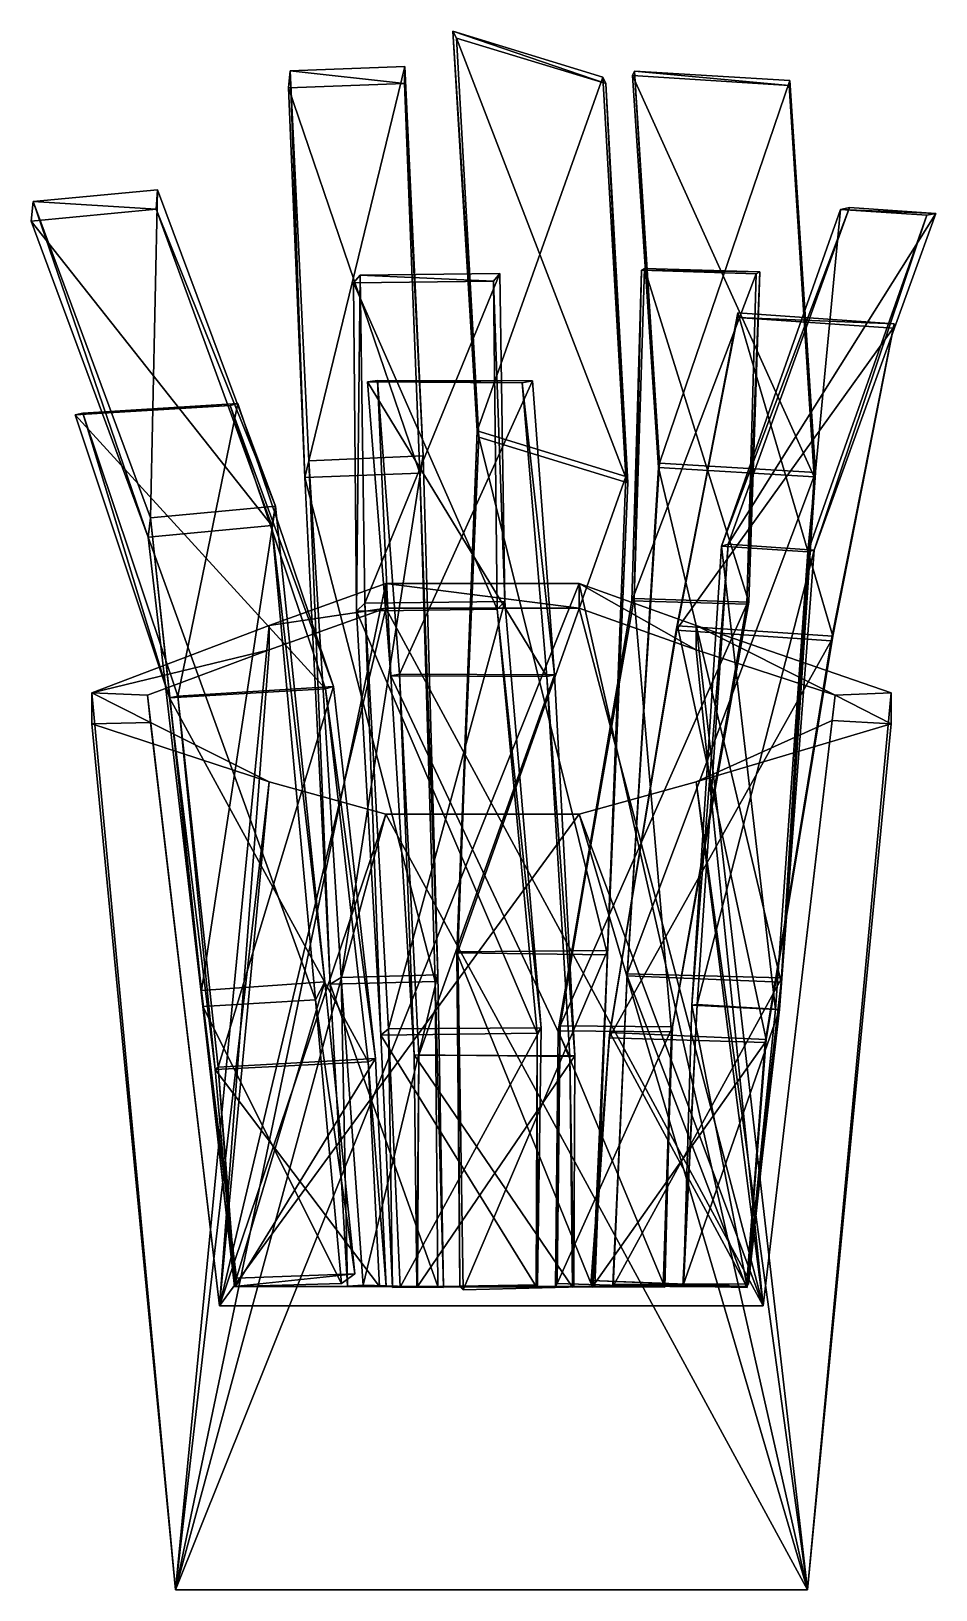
# Model space of a CAD drawing. Extents: x -60 to 55, y 0 to 198.
import ezdxf

# ---------------------------------------------------------------- set-up
doc = ezdxf.new("R2010")
doc.units = 0
doc.layers.add('bag', color=250, linetype='CONTINUOUS')
doc.layers.add('fries_2', color=250, linetype='CONTINUOUS')

msp = doc.modelspace()

# ---------------------------------------------------------------- meshes
at = {"layer": 'bag'}
mesh = msp.add_polyface(dxfattribs=at)
corners = [(-41.769624, 0, 23.717421), (-52.395158, 109.932142, 35.635148), (38.509146, 0, 23.717421), (49.134679, 109.932142, 35.635148), (38.509146, 0, -26.147443), (49.134679, 113.835413, -36.050115), (-41.769624, 0, -26.147443), (-52.395158, 113.835413, -36.050115), (-44.945256, 110.100996, 27.723574), (41.622038, 110.357015, 27.723574), (42.030679, 113.561658, -29.727424), (-45.291158, 113.561658, -29.727424), (-36.152553, 36.046613, 21.532765), (32.892074, 36.046613, 21.532765), (32.892074, 36.046613, -23.962787), (-36.152553, 36.046613, -23.962787), (24.363662, 102.545887, 27.072828), (9.529611, 98.439214, 34.382644), (-29.873338, 119.292241, -30.153596), (9.529611, 127.715923, -37.257596), (9.529611, 98.439214, 26.748671), (9.529611, 124.593021, -30.558964), (-29.873338, 122.415144, -36.796475), (24.363662, 122.415144, -36.796475), (-29.873338, 102.545887, 34.834405), (-15.039287, 98.439214, 34.382644), (-29.873338, 102.545887, 27.072828), (-15.039287, 127.715923, -37.257596), (-15.039287, 98.439214, 26.748671), (-15.039287, 124.593021, -30.558964), (24.363662, 102.545887, 34.834405), (24.363662, 119.292241, -30.153596)]
mesh.append_faces([[corners[k] for k in face] for face in [(30, 3, 2), (2, 3, 5), (19, 27, 6), (6, 7, 1), (18, 29, 15), (22, 7, 6), (16, 9, 3), (3, 9, 10), (18, 11, 7), (7, 11, 8), (13, 9, 16), (9, 13, 14), (15, 11, 18), (11, 15, 12), (12, 15, 14), (24, 25, 0), (0, 1, 24), (4, 5, 23), (25, 24, 26), (19, 23, 31), (28, 26, 12), (21, 31, 14), (26, 8, 12), (4, 6, 0), (27, 22, 6), (27, 19, 21), (29, 21, 14), (25, 17, 2), (28, 20, 17), (12, 13, 20), (22, 27, 29), (24, 1, 8), (2, 17, 30), (30, 17, 20), (16, 20, 13), (23, 19, 4), (23, 5, 10), (31, 10, 14), (2, 5, 4), (19, 6, 4), (6, 1, 0), (16, 3, 30), (3, 10, 5), (18, 7, 22), (7, 8, 1), (9, 14, 10), (11, 12, 8), (12, 14, 13), (25, 26, 28), (19, 31, 21), (4, 0, 2), (27, 21, 29), (29, 14, 15), (25, 2, 0), (28, 17, 25), (12, 20, 28), (22, 29, 18), (24, 8, 26), (30, 20, 16), (23, 10, 31)]])
at = {"layer": 'fries_2'}
mesh = msp.add_polyface(dxfattribs=at)
corners = [(-29.052979, 137.53127, -17.97966), (-44.043668, 177.689114, -32.934307), (-44.196242, 175.238038, -45.430039), (-59.816536, 176.207447, -32.254364), (-29.534737, 135.080528, -30.431306), (-60.080277, 173.715489, -44.747266), (-45.20586, 133.602844, -29.495141), (-44.913685, 136.060814, -17.098653), (-18.747189, 124.227823, -12.581744), (-19.145407, 165.881778, -15.140452), (-18.318968, 166.881614, 0.987737), (-1.371098, 166.088139, -16.023034), (-17.713852, 125.227042, 3.566118), (-0.561009, 167.096749, 0.080486), (0.070162, 125.425799, 2.658398), (-0.922128, 124.464763, -13.502283), (-10.293381, 143.916116, -16.844539), (-12.639184, 193.341772, -25.273757), (-12.680527, 191.206889, -37.739667), (-27.188337, 192.789131, -24.88948), (-10.72815, 141.74436, -29.299597), (-27.405562, 190.647529, -37.422441), (-25.323375, 141.164861, -28.875544), (-24.838866, 143.302405, -16.301067), (-3.237088, 146.291947, -29.478978), (-6.068188, 196.963449, -32.841425), (-6.514133, 197.834689, -21.153007), (-3.447241, 147.104049, -17.791449), (12.527816, 192.015076, -20.044347), (-34.791762, 150.30472, 7.819853), (-33.820501, 150.571978, 20.105834), (-53.526261, 149.360587, 21.526025), (2.280604, 153.197587, 6.332035), (3.600595, 153.447, 13.702128), (-16.07963, 153.515653, 15.951982), (-13.323502, 116.20263, 20.650587), (12.89378, 191.189811, -31.742971), (-54.49879, 149.143784, 9.286533), (-17.355351, 153.314706, 8.606942)]
mesh.append_faces([[corners[k] for k in face] for face in [(0, 1, 2), (2, 1, 3), (4, 2, 5), (6, 5, 3), (7, 3, 1), (8, 9, 10), (10, 9, 11), (12, 10, 13), (14, 13, 11), (15, 11, 9), (16, 17, 18), (18, 17, 19), (20, 18, 21), (22, 21, 19), (23, 19, 17), (24, 25, 26), (27, 26, 28), (29, 30, 31), (32, 33, 34), (35, 34, 33), (0, 2, 4), (2, 3, 5), (4, 5, 6), (6, 3, 7), (7, 1, 0), (10, 11, 13), (16, 18, 20), (18, 19, 21), (20, 21, 22), (22, 19, 23), (23, 17, 16), (36, 26, 25), (24, 26, 27), (29, 31, 37), (32, 34, 38)]])
mesh = msp.add_polyface(dxfattribs=at)
corners = [(38.52724, 131.751008, -12.202877), (53.648388, 174.462792, -13.066809), (42.703557, 175.213758, -12.432865), (54.802891, 174.687174, 6.752112), (27.597638, 132.485629, -11.816056), (43.851958, 175.433219, 7.344305), (28.426444, 132.716075, 8.018393), (39.347981, 131.959304, 7.551426), (30.812529, 125.122549, 3.107007), (31.972483, 167.017077, 4.15329), (32.43881, 167.295133, -7.459913), (17.404418, 167.480121, 3.683314), (31.070456, 125.352512, -8.522751), (17.825656, 167.717486, -7.996124), (16.494168, 125.830734, -8.840468), (16.198105, 125.514699, 2.776843), (15.421963, 141.318386, -17.019943), (12.527816, 192.015076, -20.044347), (12.89378, 191.189811, -31.742971), (-6.514133, 197.834689, -21.153007), (15.672238, 140.519223, -28.731821), (-6.068188, 196.963449, -32.841425), (41.517394, 120.448127, 25.168831), (49.368957, 160.151463, 33.535174), (49.516373, 160.708623, 21.784603), (29.600003, 161.504292, 33.543619), (41.713473, 121.032132, 13.41449), (29.666603, 162.097866, 21.771555), (21.98756, 122.34685, 13.116959), (21.809864, 121.796005, 24.902278), (39.529855, 141.800118, -16.217833), (36.278782, 191.554817, -18.836352), (36.179116, 190.937058, -30.597897), (16.54944, 192.759271, -18.431143), (39.336842, 141.283627, -27.977043), (16.287612, 192.207268, -30.216831), (19.596373, 142.441878, -27.844163), (19.702019, 143.006824, -16.1589), (-3.237088, 146.291947, -29.478978), (-3.447241, 147.104049, -17.791449)]
mesh.append_faces([[corners[k] for k in face] for face in [(0, 1, 2), (2, 1, 3), (4, 2, 5), (6, 5, 3), (7, 3, 1), (8, 9, 10), (10, 9, 11), (12, 10, 13), (14, 13, 11), (15, 11, 9), (16, 17, 18), (18, 17, 19), (20, 18, 21), (22, 23, 24), (24, 23, 25), (26, 24, 27), (28, 27, 25), (29, 25, 23), (30, 31, 32), (32, 31, 33), (34, 32, 35), (36, 35, 33), (37, 33, 31), (2, 3, 5), (4, 5, 6), (10, 11, 13), (16, 18, 20), (20, 21, 38), (39, 17, 16), (24, 25, 27), (30, 32, 34), (32, 33, 35), (34, 35, 36), (36, 33, 37), (37, 31, 30)]])
mesh = msp.add_polyface(dxfattribs=at)
corners = [(23.79733, 74.202765, -10.860471), (27.597638, 132.485629, -11.816056), (28.426444, 132.716075, 8.018393), (24.509016, 74.308504, 8.201566), (39.347981, 131.959304, 7.551426), (34.951298, 73.63857, 8.514198), (38.52724, 131.751008, -12.202877), (21.235209, 70.810149, -9.238387), (31.070456, 125.352512, -8.522751), (16.494168, 125.830734, -8.840468), (6.839923, 70.943499, -9.093829), (16.198105, 125.514699, 2.776843), (7.105224, 71.5746, 3.667953), (30.812529, 125.122549, 3.107007), (15.672238, 140.519223, -28.731821), (13.117631, 80.578516, -24.892704), (13.097358, 81.140288, -13.321916), (-3.237088, 146.291947, -29.478978), (-5.917509, 80.985447, -13.25921), (-3.447241, 147.104049, -17.791449), (15.421963, 141.318386, -17.019943), (33.24684, 69.860127, 11.054291), (41.713473, 121.032132, 13.41449), (21.98756, 122.34685, 13.116959), (13.386713, 70.741998, 10.752637), (21.809864, 121.796005, 24.902278), (13.334708, 70.057916, 21.994651), (41.517394, 120.448127, 25.168831), (35.151663, 77.112802, -24.597385), (39.336842, 141.283627, -27.977043), (19.596373, 142.441878, -27.844163), (15.584669, 77.925382, -24.412696), (19.702019, 143.006824, -16.1589), (15.6173, 78.184363, -13.253948), (39.529855, 141.800118, -16.217833), (6.383312, 116.119664, 18.952965), (3.600595, 153.447, 13.702128), (2.280604, 153.197587, 6.332035), (42.703557, 175.213758, -12.432865), (54.802891, 174.687174, 6.752112), (53.648388, 174.462792, -13.066809), (34.427541, 73.639963, -11.03465), (32.43881, 167.295133, -7.459913), (17.825656, 167.717486, -7.996124), (17.404418, 167.480121, 3.683314), (31.972483, 167.017077, 4.15329), (21.351034, 71.447431, 3.482612), (49.516373, 160.708623, 21.784603), (29.666603, 162.097866, 21.771555), (29.600003, 161.504292, 33.543619), (49.368957, 160.151463, 33.535174), (33.123864, 69.449928, 21.721726), (35.26304, 77.662907, -13.569124), (5.39362, 115.92776, 7.147304), (8.96084, 67.786488, 19.816199)]
mesh.append_faces([[corners[k] for k in face] for face in [(0, 1, 2), (3, 2, 4), (5, 4, 6), (7, 8, 9), (10, 9, 11), (12, 11, 13), (14, 15, 16), (15, 14, 17), (18, 19, 20), (21, 22, 23), (24, 23, 25), (26, 25, 27), (28, 29, 30), (31, 30, 32), (33, 32, 34), (35, 36, 37), (6, 38, 1), (2, 39, 4), (4, 40, 6), (1, 41, 6), (13, 42, 8), (8, 43, 9), (9, 44, 11), (11, 45, 13), (8, 46, 13), (14, 16, 20), (18, 20, 16), (27, 47, 22), (22, 48, 23), (23, 49, 25), (25, 50, 27), (22, 51, 27), (29, 52, 34), (35, 37, 53), (53, 54, 35)]])
mesh = msp.add_polyface(dxfattribs=at)
corners = [(-23.974059, 74.865118, -18.456504), (-29.534737, 135.080528, -30.431306), (-45.20586, 133.602844, -29.495141), (-38.281065, 74.042477, -17.625566), (-44.913685, 136.060814, -17.098653), (-38.449241, 76.059671, -5.188547), (-29.052979, 137.53127, -17.97966), (-14.720106, 71.218585, 6.614256), (-17.713852, 125.227042, 3.566118), (0.070162, 125.425799, 2.658398), (4.694037, 71.31594, 5.658437), (-0.922128, 124.464763, -13.502283), (4.189643, 70.644446, -10.094482), (-18.747189, 124.227823, -12.581744), (-8.794801, 77.229169, -24.628749), (-10.72815, 141.74436, -29.299597), (-25.323375, 141.164861, -28.875544), (-22.131127, 76.882667, -24.489776), (-24.838866, 143.302405, -16.301067), (-20.729055, 77.700325, -11.989078), (-10.293381, 143.916116, -16.844539), (-6.011921, 80.857629, -24.922675), (-3.237088, 146.291947, -29.478978), (-3.447241, 147.104049, -17.791449), (-21.678065, 114.657901, 20.041242), (-33.820501, 150.571978, 20.105834), (-34.791762, 150.30472, 7.819853), (-22.684937, 114.369528, 3.910327), (-54.49879, 149.143784, 9.286533), (-42.502442, 113.200145, 5.112558), (-53.526261, 149.360587, 21.526025), (-41.465362, 113.441116, 21.287311), (5.39362, 115.92776, 7.147304), (2.280604, 153.197587, 6.332035), (-17.355351, 153.314706, 8.606942), (-14.389724, 116.022611, 8.829608), (-16.07963, 153.515653, 15.951982), (-11.438159, 67.891726, 9.691911), (-13.323502, 116.20263, 20.650587), (-10.869004, 67.878105, 20.797894), (6.383312, 116.119664, 18.952965), (-22.794422, 77.178095, -6.130814), (-18.318968, 166.881614, 0.987737), (-0.561009, 167.096749, 0.080486), (-1.371098, 166.088139, -16.023034), (-19.145407, 165.881778, -15.140452), (-15.676481, 70.394033, -9.313734), (-8.418163, 78.047314, -12.503333), (13.117631, 80.578516, -24.892704), (-5.917509, 80.985447, -13.25921), (3.600595, 153.447, 13.702128)]
mesh.append_faces([[corners[k] for k in face] for face in [(0, 1, 2), (3, 2, 4), (5, 4, 6), (7, 8, 9), (10, 9, 11), (12, 11, 13), (14, 15, 16), (17, 16, 18), (19, 18, 20), (21, 22, 23), (24, 25, 26), (27, 26, 28), (29, 28, 30), (31, 30, 25), (32, 33, 34), (35, 34, 36), (37, 35, 38), (39, 38, 40), (1, 41, 6), (13, 42, 8), (8, 43, 9), (9, 44, 11), (11, 45, 13), (8, 46, 13), (15, 47, 20), (19, 20, 47), (48, 22, 21), (21, 23, 49), (24, 26, 27), (27, 28, 29), (29, 30, 31), (31, 25, 24), (32, 34, 35), (35, 36, 38), (38, 50, 40)]])
mesh = msp.add_polyface(dxfattribs=at)
corners = [(-20.670177, 38.893712, -11.293626), (-23.974059, 74.865118, -18.456504), (-38.281065, 74.042477, -17.625566), (-34.277248, 38.48508, -10.755237), (-38.449241, 76.059671, -5.188547), (-33.994559, 39.545331, 1.525845), (-22.794422, 77.178095, -6.130814), (-29.534737, 135.080528, -30.431306), (-13.221948, 38.425991, 8.003857), (-14.720106, 71.218585, 6.614256), (4.694037, 71.31594, 5.658437), (4.042639, 38.488417, -8.009353), (4.189643, 70.644446, -10.094482), (-15.676481, 70.394033, -9.313734), (-17.713852, 125.227042, 3.566118), (-8.429921, 38.494271, -21.712614), (-8.794801, 77.229169, -24.628749), (-22.131127, 76.882667, -24.489776), (-19.899995, 38.53438, -21.654409), (-20.729055, 77.700325, -11.989078), (-17.911701, 38.687519, -9.691182), (-8.418163, 78.047314, -12.503333), (-10.72815, 141.74436, -29.299597), (-5.632996, 38.479722, -21.746188), (-6.011921, 80.857629, -24.922675), (-5.917509, 80.985447, -13.25921), (-5.211343, 38.072132, -10.235128), (13.097358, 81.140288, -13.321916), (-22.684937, 114.369528, 3.910327), (-17.274195, 67.012139, 2.591604), (-16.337252, 67.418599, 18.841963), (-42.502442, 113.200145, 5.112558), (-36.709066, 66.04923, 3.395078), (-41.465362, 113.441116, 21.287311), (-36.326316, 66.326841, 19.440287), (-21.678065, 114.657901, 20.041242), (8.340162, 67.681921, 8.210753), (5.39362, 115.92776, 7.147304), (-14.389724, 116.022611, 8.829608), (-45.20586, 133.602844, -29.495141), (-44.913685, 136.060814, -17.098653), (-29.052979, 137.53127, -17.97966), (-18.985964, 40.124336, 1.087424), (0.070162, 125.425799, 2.658398), (-18.747189, 124.227823, -12.581744), (-14.192651, 38.369569, -7.293316), (-25.323375, 141.164861, -28.875544), (-24.838866, 143.302405, -16.301067), (-7.729843, 38.355263, -9.958564), (-11.438159, 67.891726, 9.691911), (-13.323502, 116.20263, 20.650587), (-10.869004, 67.878105, 20.797894), (6.383312, 116.119664, 18.952965), (8.96084, 67.786488, 19.816199)]
mesh.append_faces([[corners[k] for k in face] for face in [(0, 1, 2), (3, 2, 4), (5, 4, 6), (7, 1, 6), (8, 9, 10), (11, 12, 13), (14, 9, 13), (15, 16, 17), (18, 17, 19), (20, 19, 21), (22, 16, 21), (23, 24, 25), (26, 25, 27), (28, 29, 30), (29, 28, 31), (32, 31, 33), (34, 33, 35), (36, 37, 38), (1, 39, 2), (2, 40, 4), (4, 41, 6), (1, 42, 6), (9, 43, 10), (12, 44, 13), (9, 45, 13), (16, 46, 17), (17, 47, 19), (16, 48, 21), (28, 30, 35), (29, 31, 32), (32, 33, 34), (34, 35, 30), (36, 38, 49), (49, 50, 51), (51, 52, 53)]])
mesh = msp.add_polyface(dxfattribs=at)
corners = [(22.77527, 38.479138, -10.080221), (23.79733, 74.202765, -10.860471), (24.509016, 74.308504, 8.201566), (22.666046, 38.536701, 8.073413), (34.951298, 73.63857, 8.514198), (30.854505, 38.388009, 8.370972), (34.427541, 73.639963, -11.03465), (27.597638, 132.485629, -11.816056), (4.236897, 38.704256, 7.204331), (4.694037, 71.31594, 5.658437), (4.189643, 70.644446, -10.094482), (20.385313, 38.407032, -7.362833), (21.235209, 70.810149, -9.238387), (6.839923, 70.943499, -9.093829), (6.493077, 38.471189, -6.869592), (7.105224, 71.5746, 3.667953), (6.706325, 38.873176, 5.787971), (21.351034, 71.447431, 3.482612), (31.070456, 125.352512, -8.522751), (11.184469, 38.394852, -21.714595), (13.117631, 80.578516, -24.892704), (-6.011921, 80.857629, -24.922675), (30.788351, 38.481176, 10.929553), (33.24684, 69.860127, 11.054291), (13.386713, 70.741998, 10.752637), (11.027398, 39.263763, 9.915521), (13.334708, 70.057916, 21.994651), (41.713473, 121.032132, 13.41449), (33.123864, 69.449928, 21.721726), (30.727246, 38.501717, -21.716346), (35.151663, 77.112802, -24.597385), (15.584669, 77.925382, -24.412696), (13.805219, 38.738352, -21.733561), (15.6173, 78.184363, -13.253948), (13.815956, 38.527537, -12.351304), (35.26304, 77.662907, -13.569124), (39.336842, 141.283627, -27.977043), (5.39362, 115.92776, 7.147304), (8.340162, 67.681921, 8.210753), (8.96084, 67.786488, 19.816199), (28.426444, 132.716075, 8.018393), (39.347981, 131.959304, 7.551426), (38.52724, 131.751008, -12.202877), (30.834993, 38.479515, -10.254555), (-0.922128, 124.464763, -13.502283), (16.494168, 125.830734, -8.840468), (16.198105, 125.514699, 2.776843), (30.812529, 125.122549, 3.107007), (20.184801, 38.473893, 5.417912), (11.501593, 38.501134, -10.610302), (13.097358, 81.140288, -13.321916), (21.98756, 122.34685, 13.116959), (21.809864, 121.796005, 24.902278), (41.517394, 120.448127, 25.168831), (19.596373, 142.441878, -27.844163), (19.702019, 143.006824, -16.1589), (39.529855, 141.800118, -16.217833), (30.994031, 38.838954, -12.727597)]
mesh.append_faces([[corners[k] for k in face] for face in [(0, 1, 2), (3, 2, 4), (5, 4, 6), (7, 1, 6), (8, 9, 10), (11, 12, 13), (14, 13, 15), (16, 15, 17), (18, 12, 17), (19, 20, 21), (22, 23, 24), (25, 24, 26), (27, 23, 28), (29, 30, 31), (32, 31, 33), (34, 33, 35), (36, 30, 35), (37, 38, 39), (1, 40, 2), (2, 41, 4), (4, 42, 6), (1, 43, 6), (9, 44, 10), (12, 45, 13), (13, 46, 15), (15, 47, 17), (12, 48, 17), (20, 49, 50), (23, 51, 24), (24, 52, 26), (26, 53, 28), (30, 54, 31), (31, 55, 33), (33, 56, 35), (30, 57, 35)]])
mesh = msp.add_polyface(dxfattribs=at)
corners = [(30.834993, 38.479515, -10.254555), (22.77527, 38.479138, -10.080221), (22.666046, 38.536701, 8.073413), (23.79733, 74.202765, -10.860471), (20.184801, 38.473893, 5.417912), (20.385313, 38.407032, -7.362833), (6.493077, 38.471189, -6.869592), (21.235209, 70.810149, -9.238387), (11.501593, 38.501134, -10.610302), (11.184469, 38.394852, -21.714595), (-5.632996, 38.479722, -21.746188), (13.117631, 80.578516, -24.892704), (11.246281, 38.563325, 19.318555), (13.334708, 70.057916, 21.994651), (33.123864, 69.449928, 21.721726), (30.778459, 38.443419, 19.314173), (30.788351, 38.481176, 10.929553), (11.027398, 39.263763, 9.915521), (33.24684, 69.860127, 11.054291), (30.994031, 38.838954, -12.727597), (30.727246, 38.501717, -21.716346), (13.805219, 38.738352, -21.733561), (35.151663, 77.112802, -24.597385), (8.661847, 38.429912, 9.651851), (8.340162, 67.681921, 8.210753), (-11.438159, 67.891726, 9.691911), (8.846394, 38.449522, 19.310553), (-11.111681, 38.447664, 10.350355), (24.509016, 74.308504, 8.201566), (34.951298, 73.63857, 8.514198), (30.854505, 38.388009, 8.370972), (34.427541, 73.639963, -11.03465), (4.236897, 38.704256, 7.204331), (4.189643, 70.644446, -10.094482), (4.042639, 38.488417, -8.009353), (6.839923, 70.943499, -9.093829), (7.105224, 71.5746, 3.667953), (6.706325, 38.873176, 5.787971), (21.351034, 71.447431, 3.482612), (-5.211343, 38.072132, -10.235128), (13.097358, 81.140288, -13.321916), (13.386713, 70.741998, 10.752637), (15.584669, 77.925382, -24.412696), (15.6173, 78.184363, -13.253948), (13.815956, 38.527537, -12.351304), (35.26304, 77.662907, -13.569124), (-11.008379, 38.479554, 19.343544), (8.96084, 67.786488, 19.816199)]
mesh.append_faces([[corners[k] for k in face] for face in [(0, 1, 2), (3, 1, 0), (4, 5, 6), (7, 5, 4), (8, 9, 10), (11, 9, 8), (12, 13, 14), (15, 16, 17), (18, 16, 15), (19, 20, 21), (22, 20, 19), (23, 24, 25), (26, 23, 27), (24, 23, 26), (1, 28, 2), (2, 29, 30), (30, 31, 0), (0, 2, 30), (32, 33, 34), (5, 35, 6), (6, 36, 37), (37, 38, 4), (4, 6, 37), (39, 40, 8), (16, 41, 17), (17, 13, 12), (12, 14, 15), (15, 17, 12), (18, 15, 14), (20, 42, 21), (21, 43, 44), (44, 45, 19), (19, 21, 44), (46, 47, 26), (24, 26, 47)]])
mesh = msp.add_polyface(dxfattribs=at)
corners = [(-18.985964, 40.124336, 1.087424), (-20.670177, 38.893712, -11.293626), (-34.277248, 38.48508, -10.755237), (-23.974059, 74.865118, -18.456504), (-14.192651, 38.369569, -7.293316), (-13.221948, 38.425991, 8.003857), (4.236897, 38.704256, 7.204331), (-14.720106, 71.218585, 6.614256), (-7.729843, 38.355263, -9.958564), (-8.429921, 38.494271, -21.712614), (-19.899995, 38.53438, -21.654409), (-8.794801, 77.229169, -24.628749), (-15.860593, 38.490236, 3.491169), (-17.274195, 67.012139, 2.591604), (-36.709066, 66.04923, 3.395078), (-34.252619, 38.514677, 3.971603), (-36.326316, 66.326841, 19.440287), (-34.113264, 38.510968, 19.354157), (-16.337252, 67.418599, 18.841963), (-14.996581, 38.491431, 19.175466), (-11.111681, 38.447664, 10.350355), (-11.438159, 67.891726, 9.691911), (-10.869004, 67.878105, 20.797894), (-11.008379, 38.479554, 19.343544), (8.96084, 67.786488, 19.816199), (-38.281065, 74.042477, -17.625566), (-38.449241, 76.059671, -5.188547), (-33.994559, 39.545331, 1.525845), (-22.794422, 77.178095, -6.130814), (4.694037, 71.31594, 5.658437), (4.042639, 38.488417, -8.009353), (-15.676481, 70.394033, -9.313734), (-22.131127, 76.882667, -24.489776), (-20.729055, 77.700325, -11.989078), (-17.911701, 38.687519, -9.691182), (-8.418163, 78.047314, -12.503333), (11.184469, 38.394852, -21.714595), (-6.011921, 80.857629, -24.922675), (-5.632996, 38.479722, -21.746188), (-5.917509, 80.985447, -13.25921), (-5.211343, 38.072132, -10.235128), (11.501593, 38.501134, -10.610302), (8.661847, 38.429912, 9.651851), (8.846394, 38.449522, 19.310553)]
mesh.append_faces([[corners[k] for k in face] for face in [(0, 1, 2), (3, 1, 0), (4, 5, 6), (7, 5, 4), (8, 9, 10), (11, 9, 8), (12, 13, 14), (15, 14, 16), (17, 16, 18), (19, 12, 15), (13, 12, 19), (20, 21, 22), (23, 22, 24), (1, 25, 2), (2, 26, 27), (27, 28, 0), (0, 2, 27), (5, 29, 6), (30, 31, 4), (4, 6, 30), (9, 32, 10), (10, 33, 34), (34, 35, 8), (8, 10, 34), (36, 37, 38), (38, 39, 40), (41, 38, 40), (12, 14, 15), (15, 16, 17), (17, 18, 19), (19, 15, 17), (13, 19, 18), (42, 21, 20), (20, 22, 23), (43, 20, 23)]])

doc.saveas('drawing.dxf')
